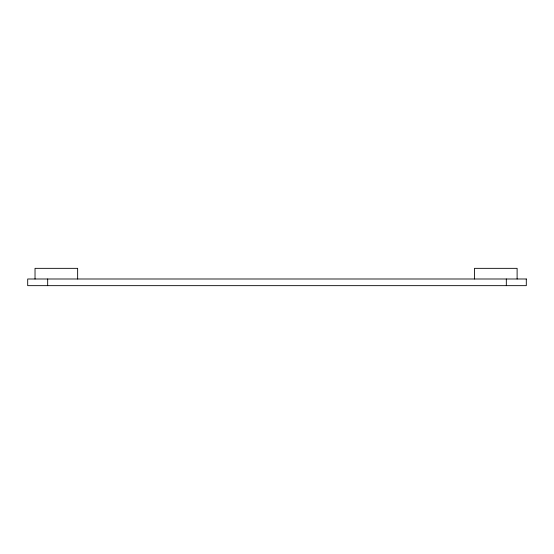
<?xml version="1.0" encoding="UTF-8"?>
<svg xmlns="http://www.w3.org/2000/svg" width="554" height="554" viewBox="0 0 554 554"><rect width="100%" height="100%" fill="white"/><g stroke="black" fill="none" stroke-linecap="round" stroke-linejoin="round"><path stroke-width="0.83" d="M517.111 278.994L517.111 268.344L474.494 268.344L474.494 278.994M506.321 278.994L506.321 285.656M77.643 278.994L77.643 268.344L35.027 268.344L35.027 278.994M47.679 278.994L47.679 285.656M526.3 278.994L27.7 278.994L27.7 285.656L526.3 285.656L526.3 278.994"/></g></svg>
